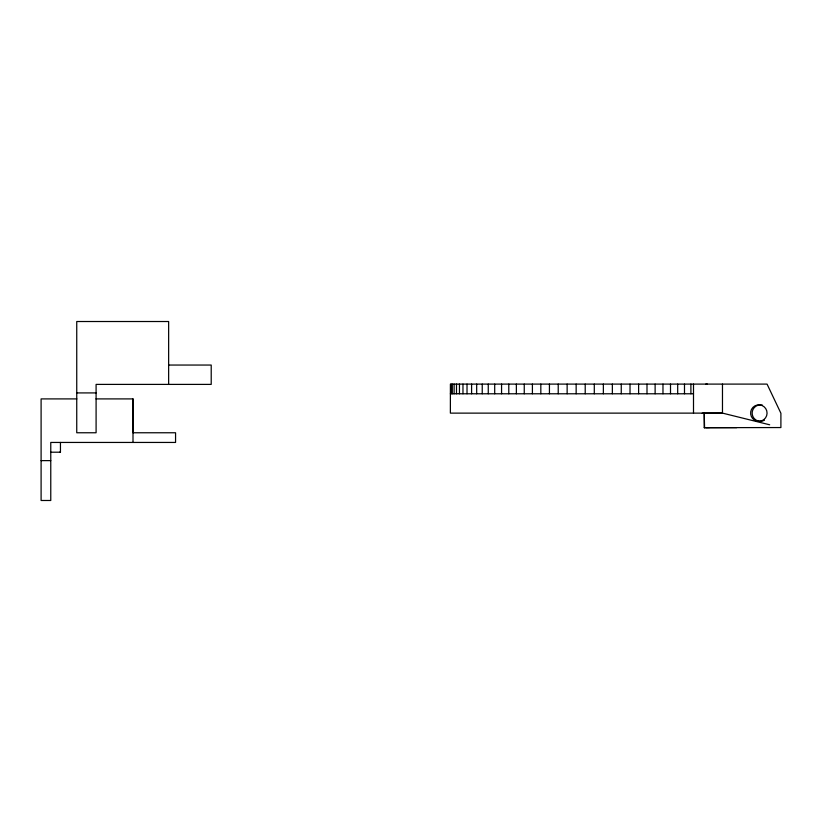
<?xml version="1.0" encoding="UTF-8"?>
<svg xmlns="http://www.w3.org/2000/svg" width="822" height="822" viewBox="0 0 822 822"><rect width="100%" height="100%" fill="white"/><g stroke="black" fill="none" stroke-linecap="round" stroke-linejoin="round"><path stroke-width="1.23" d="M133 442.442L133 398.906L95.989 398.906M702.194 413.178L704.238 413.158L704.259 427.676L780.9 427.553L780.9 413.261L767.06 384.1L450.405 384.1L450.374 413.127L722.476 413.127L722.476 384.1M693.501 413.127L693.501 384.1M708.708 427.687L736.748 427.635M709.088 427.625L704.259 427.676M59.667 452.203L60.448 452.11M705.81 384.1L707.362 384.1M722.476 413.127L704.238 413.158L704.557 427.687M168.644 365.05L211.213 365.05L211.213 384.398L96.092 384.398L96.092 432.762L76.744 432.762L76.744 321.515L168.644 321.515L168.644 384.398M76.744 392.916L96.092 392.916M450.374 393.779L693.501 393.779M76.836 398.906L41.1 398.906L41.1 500.485L50.769 500.485L50.769 442.442L175.559 442.442L175.569 432.762L133 432.762L133 398.906M50.769 452.203L60.448 452.203L60.448 442.442M41.1 460.628L50.769 460.628M706.601 427.656L707.382 427.676M723.237 413.302L769.669 424.789M690.891 384.1L690.891 393.779M684.49 384.1L684.49 393.779M677.688 384.1L677.688 393.779M670.505 384.1L670.505 393.779M662.974 384.1L662.974 393.779M655.124 384.1L655.124 393.779M646.996 384.1L646.996 393.779M638.612 384.1L638.612 393.779M630.022 384.1L630.022 393.779M621.257 384.1L621.257 393.779M612.359 384.1L612.359 393.779M603.358 384.1L603.358 393.779M594.296 384.1L594.296 393.779M585.213 384.1L585.213 393.779M576.15 384.1L576.15 393.779M567.139 384.1L567.139 393.779M558.22 384.1L558.22 393.779M549.435 384.1L549.435 393.779M540.825 384.1L540.825 393.779M532.409 384.1L532.409 393.779M524.251 384.1L524.251 393.779M516.36 384.1L516.36 393.779M508.787 384.1L508.787 393.779M501.564 384.1L501.564 393.779M494.7 384.1L494.7 393.779M488.258 384.1L488.258 393.779M482.237 384.1L482.237 393.779M476.678 384.1L476.678 393.779M471.592 384.1L471.592 393.779M467.019 384.1L467.019 393.779M462.971 384.1L462.971 393.779M459.457 384.1L459.457 393.779M456.498 384.1L456.498 393.779M454.114 384.1L454.114 393.779M452.306 384.1L452.306 393.779M451.083 384.1L451.083 393.779M764.47 420.217A8.22 8.22 0 0 1 752.212 414.165A8.22 8.22 0 0 1 762.487 405.154M754.586 420.134A8.22 8.22 0 0 0 767.06 413.261A8.22 8.22 0 0 0 754.863 405.893A8.22 8.22 0 0 0 754.586 420.134"/></g></svg>
